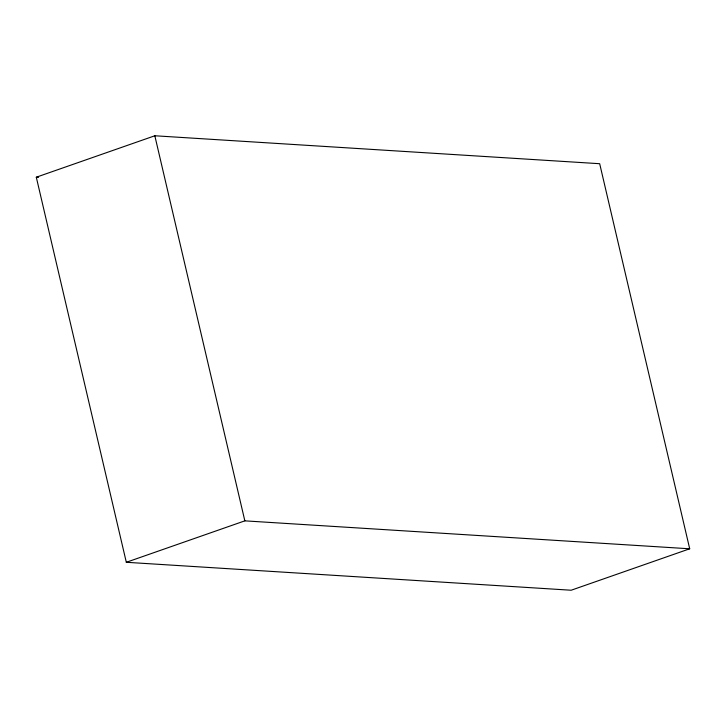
<?xml version="1.0" encoding="UTF-8"?>
<svg xmlns="http://www.w3.org/2000/svg" width="726" height="726" viewBox="0 0 726 726"><rect width="100%" height="100%" fill="white"/><g stroke="black" fill="none" stroke-linecap="round" stroke-linejoin="round"><path stroke-width="1.09" d="M36.3 177.208L154.829 135.771L599.685 163.713L689.7 548.792L571.171 590.229L126.315 562.287L36.3 177.208L38.56 177.353M126.315 562.287L244.844 520.851L689.7 548.792M154.829 135.771L244.844 520.851"/></g></svg>
